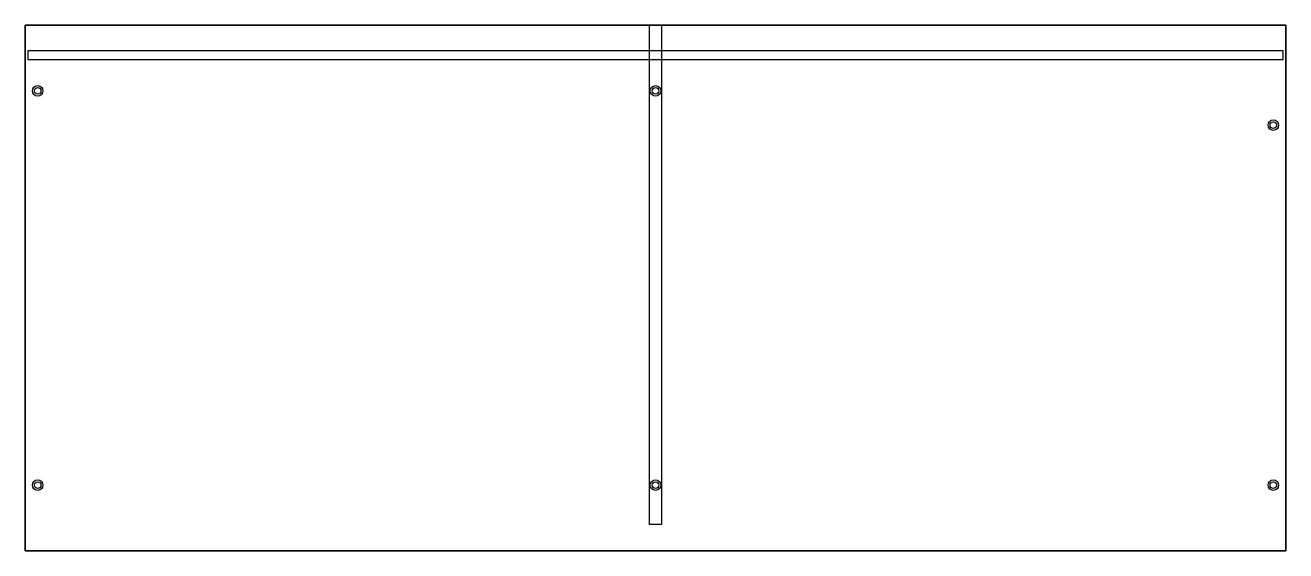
# Model space of a CAD drawing. Extents: x 0 to 960, y 0 to 400.
import ezdxf

# ---------------------------------------------------------------- set-up
doc = ezdxf.new("R2010")
doc.units = 0

msp = doc.modelspace()

# ---------------------------------------------------------------- linework, layer by layer
at = {"layer": 'CONTORNO'}
msp.add_lwpolyline([(960, 400), (960, 0), (0, 0), (0, 400)], close=True, dxfattribs=at)
at = {"layer": 'CONTORNO_INTERIOR'}
msp.add_lwpolyline([(475.5, 400), (484.5, 400), (484.5, 20), (475.5, 20)], close=True, dxfattribs=at)
at = {"layer": 'PANEL'}
msp.add_lwpolyline([(0, 0), (960, 0), (960, 400), (0, 400)], close=True, dxfattribs=at)
at = {"layer": 'RANURA', "extrusion": (0, 0, -1)}
msp.add_lwpolyline([(-2, 374), (-958, 374), (-958, 380.5), (-2, 380.5)], close=True, dxfattribs=at)
at = {"layer": 'VDRILL'}
for centre, radius in [((9.5, 350, -2), 4), ((9.5, 350, -19), 2.5), ((480, 350, -2), 4), ((480, 350, -19), 2.5), ((950.5, 324, -2), 4), ((950.5, 324, -19), 2.5), ((9.5, 50, -2), 4), ((9.5, 50, -19), 2.5), ((480, 50, -2), 4), ((480, 50, -19), 2.5), ((950.5, 50, -2), 4), ((950.5, 50, -19), 2.5)]:
    msp.add_circle(centre, radius, dxfattribs=at)

doc.saveas('drawing.dxf')
